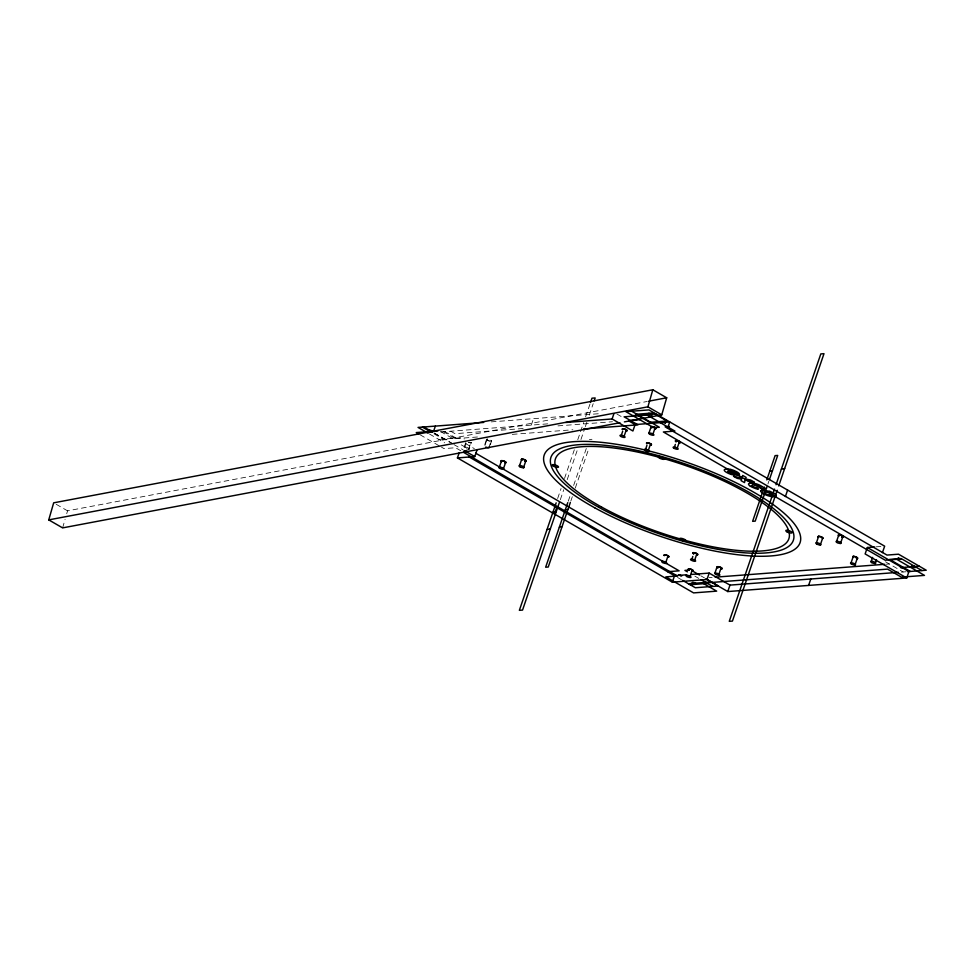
<?xml version="1.0" encoding="UTF-8"?>
<svg xmlns="http://www.w3.org/2000/svg" width="975" height="975" viewBox="0 0 975 975"><rect width="100%" height="100%" fill="white"/><g stroke="black" fill="none" stroke-linecap="round" stroke-linejoin="round"><path stroke-width="0.73" stroke-dasharray="4.88 3.66" d="M62.619 527.889L65.081 519.37M66.727 513.691L67.543 510.839L647.266 401.456M464.149 447.281L466.355 440.834M464.722 447.025L466.038 443.15M468.597 449.268L470.803 442.821M469.17 449.012A2.657 0.768 18.9 0 0 465.648 447.086A2.657 0.768 18.9 0 0 465.16 448.329A2.657 0.768 18.9 0 0 469.17 449.012L471.376 442.565M484.794 444.454L486.562 439.298M484.916 445.49L487.122 439.043M488.804 447.732L491.01 441.285M490.254 444.893L491.583 441.029A2.657 0.768 18.9 0 0 488.048 439.103A2.657 0.768 18.9 0 0 487.573 440.359A2.657 0.768 18.9 0 0 491.583 441.041M531.29 425.1L533.496 418.665M557.639 498.518L561.076 488.487M564.513 478.457L574.324 449.792M577.761 439.749L583.647 422.553M585.622 416.825L590.033 403.918M560.32 499.712L563.757 489.682M567.194 479.651L577.992 448.11M580.942 439.518L584.866 428.049M585.353 426.611L586.828 422.309M589.278 415.143L593.202 403.674M568.254 501.211L570.217 495.471M573.653 485.416L586.426 448.11M570.85 501.004L572.325 496.702M575.274 488.097L589.022 447.915M767.922 483.99L768.897 481.126M491.217 421.87L600.844 413.558M440.7 431.974L547.755 423.857M523.136 428.513L454.996 433.68L448.695 430.036M557.956 425.88L612.471 421.736M438.835 439.445L461.931 437.69L464.246 439.03M477.457 436.995L453.229 438.835L440.627 431.547M512.289 434.362L572.849 429.768M589.375 439.493L591.971 439.298M876.001 546.841L881.766 546.402M709.118 577.627L712.14 577.395M886.263 564.196L889.297 563.964M901.388 572.118L906.043 571.764M885.507 561.783L903.155 571.984M616.919 414.034L623.415 417.8M700.793 575.786L704.572 577.98M444.466 431.364L458.762 439.628M465.258 443.393L474.362 448.646M694.858 576.14L698.795 578.407M443.016 431.474L454.716 438.238M461.26 444.856L469.133 449.402M433.899 432.815L451.547 443.016M434.46 433.302L452.656 443.82M453.948 444.576L463.052 449.828M434.07 433.851L443.174 439.116M460.809 450.767L455.557 447.732L444.003 448.61L441.492 447.147M429.39 433.972L444.612 442.784M677.54 577.444L681.476 579.723M420.054 434.753L440.225 446.416M56.197 504.282L67.543 510.839M471.169 442.394A2.425 0.707 18.9 0 1 468.743 442.406M471.376 442.394A2.657 0.768 18.9 0 1 468.5 442.394M443.101 438.506L446.111 439.53L443.15 438.421M487.683 440.322A2.425 0.707 18.9 0 0 491.351 440.968A2.425 0.707 18.9 0 0 488.17 439.213A2.425 0.707 18.9 0 0 487.683 440.322"/><path stroke-width="1.46" d="M619.929 422.736L62.619 527.889L48.75 519.882L53.674 502.832L652.823 389.768L666.693 397.788L661.757 414.838L624.402 421.883M48.75 519.882L647.9 406.819L652.823 389.768M433.595 431.255L435.362 426.099M906.726 577.98L865.13 553.934L867.336 547.499L908.932 571.545L906.726 577.98L727.777 591.557L706.973 579.528L672.336 582.16L457.433 457.909L459.201 452.753M457.433 457.909L474.752 456.592L476.958 450.158M499.383 467.062L501.589 460.614M503.258 469.304L505.464 462.857M519.59 465.526L521.783 459.091M523.465 467.768L525.671 461.333M556.164 502.82L519.358 610.326L522.539 610.082L559.345 502.588M590.521 402.48L591.996 398.19L595.164 397.946L594.189 400.81M554.482 514.02L556.688 507.585M567.755 502.637L545.647 567.218L548.242 567.023L570.351 502.442M565.707 422.492L612.105 418.97L613.872 413.827M620.953 436.471A2.657 0.768 18.9 0 1 621.587 435.277A2.657 0.768 18.9 0 1 625.024 437.214A2.657 0.768 18.9 0 1 620.953 436.471L622.672 431.291M624.134 436.203L626.34 429.756M667.546 428.378L669.752 421.931L635.115 424.564L632.909 430.999L612.105 418.97M648.875 433.266L651.081 426.831M645.218 450.499A2.657 0.768 18.9 0 1 645.852 449.304A2.657 0.768 18.9 0 1 649.277 451.242A2.657 0.768 18.9 0 1 645.218 450.499L646.937 445.319M652.994 434.009L655.2 427.562M648.399 450.231L650.605 443.783M674.03 448.281L675.358 444.417M677.259 448.037L679.465 441.602M665.852 562.246L668.058 555.811M672.336 582.16L674.542 575.713L686.595 574.799M691.531 560.332A2.657 0.768 18.9 0 1 692.165 559.138A2.657 0.768 18.9 0 1 695.602 561.076A2.657 0.768 18.9 0 1 691.531 560.332L692.811 556.445M694.712 560.064L696.918 553.617M690.117 576.274L692.323 569.839M706.973 579.528L709.178 573.093L729.983 585.11L898.365 572.349M714.846 573.349L717.052 566.902M718.977 574.092L721.183 567.645M727.777 591.557L729.983 585.11M764.351 487.037L752.615 521.32L755.211 521.125L766.947 486.842M766.789 479.895L775.101 455.617L777.709 455.423L769.385 479.7M774.552 489.06L729.263 621.331L732.432 621.087L777.233 490.254M776.027 484.746L820.816 353.913L823.997 353.669L778.708 485.94M785.399 496.507L787.605 490.072M816.416 542.758L818.622 536.323M820.292 545.001L822.498 538.566M808.592 585.427L810.798 578.992M836.623 541.222L838.829 534.788M840.499 543.477L842.705 537.03M851.078 562.807L853.283 556.359M854.965 565.049L857.171 558.602M871.284 561.271L872.601 557.408M875.16 563.513L876.488 559.65M882.448 552.618L884.654 546.183L648.948 409.902L625.865 411.657L653.591 427.696M681.805 575.835L678.819 574.75L680.977 575.92M751.981 485.294L753.297 484.867A14.552 4.229 18.9 0 1 754.102 484.819C758.611 484.307 760.488 488.048 762.743 489.121A7.069 2.06 18.9 0 0 762.426 486.61M648.765 401.176L666.693 397.788M552.935 512.289L556.237 511.668M565.256 509.962L567.962 509.45M769.714 471.376L772.419 470.876M781.353 469.182L784.656 468.561M547.024 529.523L550.339 528.901M559.357 527.195L562.051 526.683M763.803 488.621L766.508 488.109M483.673 422.443L418.043 427.416L428.122 433.253M632.787 415.667L655.882 413.912M437.921 430.926L416.276 432.571L418.799 434.033M630.642 420.359L639.722 419.677M583.452 428.963L637.955 424.832L624.098 416.812L647.181 415.058L674.919 431.096L663.366 431.974L885.215 560.223L896.756 559.345L924.483 575.384L901.4 577.139L887.53 569.12L702.804 583.123L716.674 591.143L693.578 592.898L665.852 576.859L677.393 575.993L463.43 452.278M655.029 427.586L659.356 427.257L631.629 411.218M669.459 426.489L665.133 426.818L886.97 555.067L898.523 554.202L926.25 570.229L907.493 571.655M463.966 451.145L466.854 450.925M867.336 547.499L874.551 546.951M667.619 571.703L679.161 570.838L501.954 468.378M689.264 570.07L684.938 570.399L687.448 571.85M691.117 574.458L709.178 573.093M715.162 577.176L884.752 564.306M688.411 583.732L711.506 581.977M900.559 567.645L919.315 566.219M690.142 584.732L707.46 583.428M753.419 483.198L750.969 483.088A13.869 4.034 18.9 0 0 750.128 483.161L748.837 483.551A6.667 1.938 18.9 0 0 749.592 485.599M769.897 491.388L762.572 490.072A8.592 2.498 18.9 0 0 760.853 490.754M738.843 474.935L734.199 471.668L730.068 470.754L737.673 475.154L732.042 474.667A6.557 1.913 18.9 0 1 728.288 473.302L727.313 472.814A9.579 2.779 18.9 0 1 726.399 472.302L726.143 472.144A6.764 1.962 18.9 0 1 724.254 470.206A7.02 2.035 18.9 0 1 724.632 469.523L725.924 469.133A13.735 3.997 18.9 0 1 726.473 469.072A9.189 2.669 18.9 0 1 730.811 469.438M764.181 494.13L764.51 494.301A7.703 2.243 18.9 0 0 773.407 496.775L773.687 496.775A10.481 3.047 18.9 0 0 774.723 496.689L774.954 496.653A7.763 2.255 18.9 0 0 774.333 493.569M647.9 406.819L661.757 414.838M921.923 570.558L901.119 558.529L889.578 559.406L910.37 571.435M733.163 473.545L728.593 470.901A3.303 0.963 18.9 0 0 727.874 471.815A3.303 0.963 18.9 0 0 730.884 473.375A4.01 1.17 18.9 0 0 733.115 473.509M628.607 420.798L635.115 424.564M691.97 570.692L699.526 575.055M705.827 578.699L718.429 585.987L695.346 587.742L682.585 580.369M701.159 579.784L712.664 586.426M475.69 453.204L499.322 466.867M423.82 426.977L432.644 432.083M464.356 450.584L474.752 456.592M422.37 427.087L431.474 432.352M468.817 456.775L675.175 576.079M774.272 493.569L774.004 493.399A8.982 2.608 18.9 0 0 769.897 491.388M762.17 486.586L761.499 486.159A11.225 3.266 18.9 0 0 760.683 485.672L759.415 485.026A6.727 1.962 18.9 0 0 753.419 483.198M749.617 485.611C750.945 487.305 763.193 491.595 756.515 487.512A2.998 0.877 18.9 0 1 753.529 486.732A2.998 0.877 18.9 0 1 751.932 485.392M765.217 491.936A6.362 1.853 18.9 0 1 768.58 492.009A3.498 1.024 18.9 0 1 772.541 494.386A4.266 1.243 18.9 0 1 772.029 494.739M771.42 494.8A6.277 1.828 18.9 0 1 768.19 494.691A3.51 1.024 18.9 0 1 764.242 492.326A4.4 1.28 18.9 0 1 764.839 491.936M764.229 494.118A7.849 2.279 18.9 0 1 760.658 490.681M739.05 475.032A7.191 2.084 18.9 0 0 736.905 471.863A11.249 3.266 18.9 0 0 736.076 471.461L733.846 470.425A6.094 1.767 18.9 0 0 730.848 469.475M853.405 557.371A2.425 0.707 18.9 0 1 853.856 556.457A2.425 0.707 18.9 0 1 857.11 557.639A2.425 0.707 18.9 0 1 856.501 558.492M818.488 537.115A2.425 0.707 18.9 0 1 819.232 536.421A2.425 0.707 18.9 0 1 822.193 537.432A2.425 0.707 18.9 0 1 822.425 538.456M838.951 535.799A2.425 0.707 18.9 0 1 839.438 534.897A2.425 0.707 18.9 0 1 842.705 536.116A2.425 0.707 18.9 0 1 841.912 536.908M646.912 443.588A2.425 0.707 18.9 0 1 647.668 442.894A2.425 0.707 18.9 0 1 650.618 443.893A2.425 0.707 18.9 0 1 650.861 444.917M622.586 429.487A2.425 0.707 18.9 0 1 623.586 428.878A2.425 0.707 18.9 0 1 626.535 429.987A2.425 0.707 18.9 0 1 626.389 430.901A2.657 0.768 18.9 0 0 626.681 429.975A2.657 0.768 18.9 0 0 623.305 428.768A2.657 0.768 18.9 0 0 622.525 429.597M651.775 427.586A2.425 0.707 18.9 0 1 652.263 426.672A2.425 0.707 18.9 0 1 655.529 427.891A2.425 0.707 18.9 0 1 654.725 428.683A2.657 0.768 18.9 0 0 655.7 427.891A2.657 0.768 18.9 0 0 651.97 426.562A2.657 0.768 18.9 0 0 651.836 427.732M676.138 441.687A2.425 0.707 18.9 0 1 676.394 440.688A2.425 0.707 18.9 0 1 679.697 441.846A2.425 0.707 18.9 0 1 679.136 442.735M525.013 461.224A2.425 0.707 18.9 0 0 525.549 460.322A2.425 0.707 18.9 0 0 522.186 459.176A2.425 0.707 18.9 0 0 522.137 460.249A2.657 0.768 18.9 0 1 522.052 459.079A2.657 0.768 18.9 0 1 525.781 460.371A2.657 0.768 18.9 0 1 524.964 461.297M688.996 569.924A2.425 0.707 18.9 0 1 689.167 568.925A2.425 0.707 18.9 0 1 692.408 569.997A2.425 0.707 18.9 0 1 692.25 570.984M693.713 553.776A2.425 0.707 18.9 0 1 693.761 552.715A2.425 0.707 18.9 0 1 697.113 553.849A2.425 0.707 18.9 0 1 696.589 554.751M668.314 556.944A2.425 0.707 18.9 0 0 668.033 555.896A2.425 0.707 18.9 0 0 665.023 554.909A2.425 0.707 18.9 0 0 664.438 555.677A2.657 0.768 18.9 0 1 664.779 554.799A2.657 0.768 18.9 0 1 668.241 555.921A2.657 0.768 18.9 0 1 668.326 557.054M501.711 461.626A2.425 0.707 18.9 0 1 502.064 460.712A2.425 0.707 18.9 0 1 505.269 461.797A2.425 0.707 18.9 0 1 505.062 462.772M676.102 441.76A2.657 0.768 18.9 0 1 676.187 440.59A2.657 0.768 18.9 0 1 679.892 441.87A2.657 0.768 18.9 0 1 679.173 442.821M646.888 443.698A2.657 0.768 18.9 0 1 647.424 442.784A2.657 0.768 18.9 0 1 650.825 443.918A2.657 0.768 18.9 0 1 650.873 445.039M853.174 557.31A2.657 0.768 18.9 0 1 853.832 556.372A2.657 0.768 18.9 0 1 857.378 557.724A2.657 0.768 18.9 0 1 856.464 558.577M838.951 535.909A2.657 0.768 18.9 0 1 839.219 534.788A2.657 0.768 18.9 0 1 842.924 536.153A2.657 0.768 18.9 0 1 841.839 536.981M818.513 537.274A2.657 0.768 18.9 0 1 818.976 536.311A2.657 0.768 18.9 0 1 822.425 537.469A2.657 0.768 18.9 0 1 822.376 538.566M688.825 569.912A2.657 0.768 18.9 0 1 689.045 568.827A2.657 0.768 18.9 0 1 692.628 570.034A2.657 0.768 18.9 0 1 692.323 571.082M693.688 553.861A2.657 0.768 18.9 0 1 693.554 552.618A2.657 0.768 18.9 0 1 697.308 553.861A2.657 0.768 18.9 0 1 696.613 554.848M501.589 461.663A2.657 0.768 18.9 0 1 501.893 460.614A2.657 0.768 18.9 0 1 505.428 461.797A2.657 0.768 18.9 0 1 505.208 462.869M489.182 447.013A2.657 0.768 18.9 0 1 488.609 447.732A2.657 0.768 18.9 0 1 485.794 447.013M432.413 431.888A2.157 0.622 18.9 0 1 429.195 430.938A2.157 0.622 18.9 0 1 429.817 430.109A2.157 0.622 18.9 0 1 432.742 431.45M637.053 414.741L640.063 415.752L637.102 414.643M662.464 421.87L665.474 422.894L662.464 421.87M704.218 581.929L707.228 582.94L704.23 581.892M898.17 558.151L901.18 559.163L898.182 558.114M900.486 567.036L903.496 568.059L900.498 567.011M745.217 480.114L744.486 482.601L741.049 480.614L741.597 479.249L737.1 478.335L733.505 476.251L741.853 478.103L742.694 475.434L746.131 477.421L745.497 478.957L750.652 480.041L754.248 482.113L745.217 480.114M653.177 412.986L635.858 414.302L649.728 422.321L667.046 421.005L653.177 412.986M594.677 507.768A135.208 39.305 18.9 0 0 799.732 543.502A135.208 39.305 18.9 0 0 622.038 445.197A135.208 39.305 18.9 0 0 594.677 507.768M598.76 507.305A128.091 37.233 18.9 0 0 793.016 541.149A128.091 37.233 18.9 0 0 624.67 448.025A128.091 37.233 18.9 0 0 598.76 507.305M787.032 531.862A3.315 0.963 18.9 0 0 792.066 532.74A3.315 0.963 18.9 0 0 787.703 530.327A3.315 0.963 18.9 0 0 787.032 531.862M659.588 458.177A3.315 0.963 18.9 0 0 664.621 459.054A3.315 0.963 18.9 0 0 660.258 456.641A3.315 0.963 18.9 0 0 659.588 458.177M553.459 466.221A3.315 0.963 18.9 0 0 558.492 467.098A3.315 0.963 18.9 0 0 554.129 464.685A3.315 0.963 18.9 0 0 553.459 466.221M680.903 539.906A3.315 0.963 18.9 0 0 685.937 540.784A3.315 0.963 18.9 0 0 681.574 538.371A3.315 0.963 18.9 0 0 680.903 539.906M717.905 566.743A2.425 0.707 18.9 0 0 718.1 567.877A2.657 0.768 18.9 0 1 717.685 566.646A2.657 0.768 18.9 0 1 721.451 567.816A2.657 0.768 18.9 0 1 721.037 568.888A2.425 0.707 18.9 0 0 721.281 567.803A2.425 0.707 18.9 0 0 717.905 566.743M601.477 506.988A123.35 35.856 18.9 0 0 788.531 539.577A123.35 35.856 18.9 0 0 626.425 449.902A123.35 35.856 18.9 0 0 601.477 506.988M520.028 466.842A2.657 0.768 18.9 0 0 524.038 467.513A2.657 0.768 18.9 0 0 520.504 465.587A2.657 0.768 18.9 0 0 520.028 466.842M499.822 468.378A2.657 0.768 18.9 0 0 503.831 469.048A2.657 0.768 18.9 0 0 500.309 467.122A2.657 0.768 18.9 0 0 499.822 468.378M662.671 562.526A2.657 0.768 18.9 0 0 666.729 563.27A2.657 0.768 18.9 0 0 663.305 561.332A2.657 0.768 18.9 0 0 662.671 562.526M715.796 574.36A2.657 0.768 18.9 0 0 719.867 575.104A2.657 0.768 18.9 0 0 716.43 573.166A2.657 0.768 18.9 0 0 715.796 574.36M686.924 576.554A2.657 0.768 18.9 0 0 690.995 577.298A2.657 0.768 18.9 0 0 687.57 575.36A2.657 0.768 18.9 0 0 686.924 576.554M816.867 544.074A2.657 0.768 18.9 0 0 820.865 544.757A2.657 0.768 18.9 0 0 817.342 542.819A2.657 0.768 18.9 0 0 816.867 544.074M837.062 542.539A2.657 0.768 18.9 0 0 841.072 543.221A2.657 0.768 18.9 0 0 837.549 541.296A2.657 0.768 18.9 0 0 837.062 542.539M851.528 564.111A2.657 0.768 18.9 0 0 855.526 564.793A2.657 0.768 18.9 0 0 852.004 562.867A2.657 0.768 18.9 0 0 851.528 564.111M871.723 562.587A2.657 0.768 18.9 0 0 875.733 563.258A2.657 0.768 18.9 0 0 872.211 561.332A2.657 0.768 18.9 0 0 871.723 562.587M674.078 448.305A2.657 0.768 18.9 0 0 678.149 449.048A2.657 0.768 18.9 0 0 674.712 447.111A2.657 0.768 18.9 0 0 674.078 448.305M649.813 434.277A2.657 0.768 18.9 0 0 653.884 435.021A2.657 0.768 18.9 0 0 650.447 433.083A2.657 0.768 18.9 0 0 649.813 434.277M692.945 583.44A2.157 0.622 18.9 0 0 696.223 584.013A2.157 0.622 18.9 0 0 693.383 582.441A2.157 0.622 18.9 0 0 692.945 583.44M912.307 566.804A2.157 0.622 18.9 0 0 915.586 567.377A2.157 0.622 18.9 0 0 912.746 565.805A2.157 0.622 18.9 0 0 912.307 566.804M648.875 414.497A2.157 0.622 18.9 0 0 652.141 415.07A2.157 0.622 18.9 0 0 649.313 413.497A2.157 0.622 18.9 0 0 648.875 414.497"/></g></svg>
